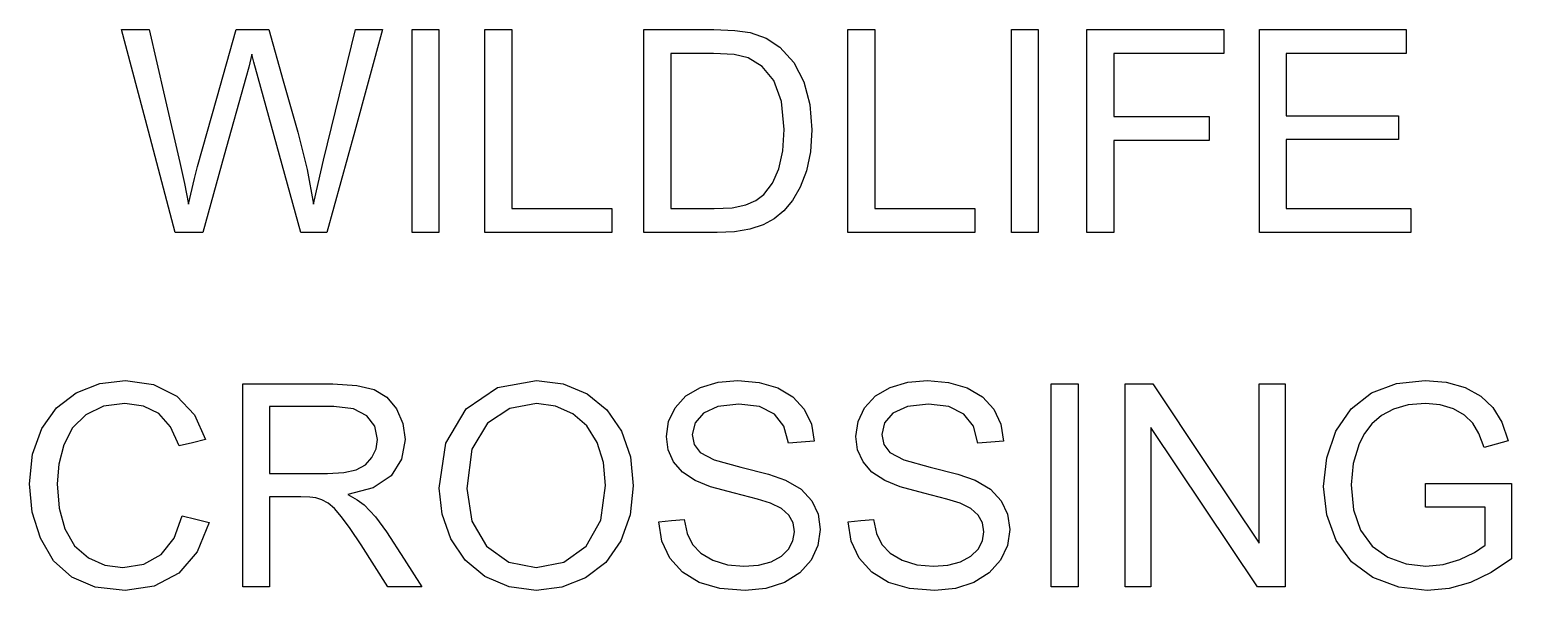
# Model space of a CAD drawing. Extents: x 19 to 187, y 20 to 83.
import ezdxf

# ---------------------------------------------------------------- set-up
doc = ezdxf.new("R2010")
doc.units = 0
doc.layers.add('Layer_1', color=7, linetype='CONTINUOUS')

msp = doc.modelspace()

# ---------------------------------------------------------------- linework, layer by layer
at = {"layer": 'Layer_1', "color": 7}
for points in [[(35.93125, 60.076412), (32.892187, 71.529532), (29.853125, 82.98266), (31.407812, 82.98266), (32.9625, 82.98266), (34.704687, 75.474844), (36.446875, 67.967036), (36.970307, 65.615476), (37.415625, 63.27954), (38.110931, 66.174068), (38.446875, 67.513916), (40.626562, 75.248284), (42.80625, 82.98266), (44.634374, 82.98266), (46.4625, 82.98266), (48.103125, 77.185788), (49.74375, 71.388916), (50.806234, 67.205316), (51.525, 63.27954), (52.028889, 65.611564), (52.665625, 68.263916), (54.4625, 75.623284), (56.259375, 82.98266), (57.782812, 82.98266), (59.30625, 82.98266), (56.165625, 71.529532), (53.025, 60.076412), (51.564062, 60.076412), (50.103125, 60.076412), (47.689062, 68.802972), (45.275, 77.52954), (44.790614, 79.295148), (44.55625, 80.217036), (44.208582, 78.756084), (43.884375, 77.52954), (41.454687, 68.802972), (39.025, 60.076412), (37.478125, 60.076412), (35.93125, 60.076412)], [(62.634375, 60.076412), (62.634375, 71.529532), (62.634375, 82.98266), (64.15, 82.98266), (65.665625, 82.98266), (65.665625, 71.529532), (65.665625, 60.076412), (64.15, 60.076412), (62.634375, 60.076412)], [(70.86875, 60.076412), (70.86875, 71.529532), (70.86875, 82.98266), (72.384374, 82.98266), (73.9, 82.98266), (73.9, 72.8811), (73.9, 62.77954), (79.540624, 62.77954), (85.181248, 62.77954), (85.181248, 61.427972), (85.181248, 60.076412), (78.024999, 60.076412), (70.86875, 60.076412)], [(88.806248, 60.076412), (88.806248, 71.529532), (88.806248, 82.98266), (92.75156, 82.98266), (96.696872, 82.98266), (99.052336, 82.900612), (100.775, 82.65454), (102.599208, 82.017804), (104.134376, 81.013916), (105.718344, 79.269756), (106.845312, 77.099852), (107.519128, 74.5471), (107.743752, 71.65454), (107.591392, 69.193596), (107.134376, 67.02954), (106.439048, 65.18774), (105.571872, 63.693604), (104.573816, 62.513908), (103.485936, 61.615476), (102.235928, 60.94946), (100.75156, 60.467036), (99.030848, 60.174068), (97.071872, 60.076412), (92.939064, 60.076412), (88.806248, 60.076412)], [(111.806248, 60.076412), (111.806248, 71.529532), (111.806248, 82.98266), (113.321872, 82.98266), (114.837496, 82.98266), (114.837496, 72.8811), (114.837496, 62.77954), (120.478128, 62.77954), (126.118752, 62.77954), (126.118752, 61.427972), (126.118752, 60.076412), (118.962496, 60.076412), (111.806248, 60.076412)], [(130.259376, 60.076412), (130.259376, 71.529532), (130.259376, 82.98266), (131.775, 82.98266), (133.290624, 82.98266), (133.290624, 71.529532), (133.290624, 60.076412), (131.775, 60.076412), (130.259376, 60.076412)], [(138.775, 60.076412), (138.775, 71.529532), (138.775, 82.98266), (146.50156, 82.98266), (154.228128, 82.98266), (154.228128, 81.6311), (154.228128, 80.27954), (148.017184, 80.27954), (141.806248, 80.27954), (141.806248, 76.73266), (141.806248, 73.185788), (147.181248, 73.185788), (152.556248, 73.185788), (152.556248, 71.83422), (152.556248, 70.48266), (147.181248, 70.48266), (141.806248, 70.48266), (141.806248, 65.279532), (141.806248, 60.076412), (140.290624, 60.076412), (138.775, 60.076412)], [(158.243752, 60.076412), (158.243752, 71.529532), (158.243752, 82.98266), (166.525, 82.98266), (174.806248, 82.98266), (174.806248, 81.6311), (174.806248, 80.27954), (168.040624, 80.27954), (161.275, 80.27954), (161.275, 76.771724), (161.275, 73.263916), (167.610936, 73.263916), (173.946872, 73.263916), (173.946872, 71.920164), (173.946872, 70.576412), (167.610936, 70.576412), (161.275, 70.576412), (161.275, 66.677972), (161.275, 62.77954), (168.306248, 62.77954), (175.337496, 62.77954), (175.337496, 61.427972), (175.337496, 60.076412), (166.790624, 60.076412), (158.243752, 60.076412)], [(91.837504, 62.77954), (94.282816, 62.77954), (96.728128, 62.77954), (98.7496, 62.885004), (100.282816, 63.201412), (101.441008, 63.70922), (102.337504, 64.388916), (103.296472, 65.65258), (104.017184, 67.287348), (104.468344, 69.301012), (104.618752, 71.701412), (104.323816, 74.87914), (103.439064, 77.224852), (102.132408, 78.836164), (100.571872, 79.810788), (98.982024, 80.162332), (96.65, 80.27954), (94.243752, 80.27954), (91.837504, 80.27954), (91.837504, 71.52954), (91.837504, 62.77954)], [(36.7125, 28.107684), (38.228125, 27.724884), (39.74375, 27.342004), (38.40975, 24.051044), (36.314062, 21.646724), (33.562103, 20.176004), (30.259375, 19.685764), (26.901946, 20.062724), (24.235938, 21.193604), (22.192967, 23.039284), (20.704687, 25.560804), (19.796485, 28.525684), (19.49375, 31.701444), (19.835546, 35.051044), (20.860938, 37.943604), (22.517184, 40.287284), (24.751562, 41.990476), (27.401946, 43.027564), (30.30625, 43.373284), (33.470301, 42.935772), (36.0875, 41.623284), (38.075766, 39.517844), (39.353125, 36.701444), (37.860937, 36.349924), (36.36875, 35.998324), (35.392174, 38.158484), (34.05625, 39.638884), (32.345302, 40.494324), (30.24375, 40.779524), (27.819914, 40.463124), (25.829687, 39.513924), (24.319917, 38.031524), (23.3375, 36.115444), (22.798434, 33.949444), (22.61875, 31.717044), (22.831641, 28.980724), (23.470313, 26.615444), (24.558202, 24.711204), (26.11875, 23.357684), (27.989837, 22.549044), (30.009375, 22.279524), (32.360926, 22.646724), (34.321875, 23.748324), (35.80233, 25.572484), (36.7125, 28.107684)], [(43.540625, 20.076404), (43.540625, 31.529524), (43.540625, 42.98266), (48.61875, 42.98266), (53.696875, 42.98266), (56.392176, 42.828348), (58.353125, 42.365476), (59.786705, 41.511924), (60.9, 40.185764), (61.614828, 38.541204), (61.853125, 36.732644), (61.458578, 34.486564), (60.275, 32.623284), (58.267174, 31.256084), (55.4, 30.498324), (56.458582, 29.924084), (57.228125, 29.357684), (58.521081, 27.986564), (59.74375, 26.310804), (61.735937, 23.193604), (63.728125, 20.076404), (61.821874, 20.076404), (59.915625, 20.076404), (58.4, 22.459204), (56.884375, 24.842004), (55.673426, 26.662324), (54.696875, 27.998324), (53.882412, 28.928004), (53.157813, 29.529524), (52.472257, 29.900644), (51.775, 30.138884), (51.095305, 30.220884), (50.0875, 30.248084), (48.329687, 30.248084), (46.571875, 30.248084), (46.571875, 25.162164), (46.571875, 20.076164), (45.05625, 20.076164), (43.540625, 20.076404)], [(65.696875, 31.232644), (66.462498, 36.316644), (68.759375, 40.162324), (72.267185, 42.582252), (76.665625, 43.388916), (79.681238, 43.009988), (82.384376, 41.873284), (84.628504, 40.058804), (86.267184, 37.646724), (87.269128, 34.754164), (87.603128, 31.498324), (87.251544, 28.197524), (86.196872, 25.263924), (84.49764, 22.847924), (82.212504, 21.099844), (79.532806, 20.039284), (76.65, 19.685764), (73.587493, 20.076404), (70.86875, 21.248324), (68.630466, 23.095924), (67.009375, 25.513924), (66.025002, 28.295204), (65.696875, 31.232644)], [(90.462504, 27.435764), (91.892192, 27.560804), (93.321872, 27.685764), (93.65976, 26.121284), (94.267184, 24.865444), (95.214448, 23.869364), (96.571872, 23.084244), (98.232024, 22.574484), (100.087504, 22.404564), (101.720304, 22.533444), (103.15, 22.920164), (104.308192, 23.531524), (105.12656, 24.334244), (105.61288, 25.273684), (105.775, 26.295124), (105.618736, 27.304964), (105.15, 28.178004), (104.321864, 28.918244), (103.087496, 29.529524), (101.607024, 29.988564), (99.009376, 30.646724), (96.325776, 31.383044), (94.587504, 32.076404), (93.155856, 33.039284), (92.142184, 34.209204), (91.538672, 35.558804), (91.337504, 37.060804), (91.583592, 38.738564), (92.321872, 40.302964), (93.532808, 41.629124), (95.196872, 42.592036), (97.192968, 43.177964), (99.4, 43.373284), (101.796472, 43.168196), (103.892184, 42.552972), (105.61288, 41.539284), (106.884376, 40.138884), (107.689048, 38.439684), (108.009376, 36.529524), (106.556256, 36.420164), (105.103128, 36.310804), (104.58944, 38.217044), (103.517184, 39.592004), (101.843352, 40.424084), (99.525, 40.701444), (97.14804, 40.449444), (95.517184, 39.693604), (94.573824, 38.582244), (94.259376, 37.263924), (94.482032, 36.138884), (95.15, 35.232644), (96.730072, 34.426004), (99.720312, 33.599844), (102.835536, 32.816644), (104.790624, 32.138884), (106.528896, 31.094004), (107.743752, 29.802964), (108.458576, 28.281444), (108.696872, 26.545124), (108.435144, 24.769764), (107.65, 23.099844), (106.374592, 21.662324), (104.642184, 20.584244), (102.558192, 19.910404), (100.228128, 19.685764), (97.370696, 19.912324), (95.017184, 20.592004), (93.142184, 21.726804), (91.720312, 23.318564), (90.8082, 25.258084), (90.462504, 27.435764)], [(111.837496, 27.435764), (113.267184, 27.560804), (114.696872, 27.685764), (115.03476, 26.121284), (115.642184, 24.865444), (116.589448, 23.869364), (117.946872, 23.084244), (119.607024, 22.574484), (121.462496, 22.404564), (123.095304, 22.533444), (124.525, 22.920164), (125.683192, 23.531524), (126.50156, 24.334244), (126.98788, 25.273684), (127.15, 26.295124), (126.993736, 27.304964), (126.525, 28.178004), (125.696864, 28.918244), (124.462496, 29.529524), (122.982024, 29.988564), (120.384376, 30.646724), (117.700776, 31.383044), (115.962496, 32.076404), (114.530856, 33.039284), (113.517184, 34.209204), (112.913672, 35.558804), (112.712496, 37.060804), (112.958592, 38.738564), (113.696872, 40.302964), (114.907808, 41.629124), (116.571872, 42.592036), (118.567968, 43.177964), (120.775, 43.373284), (123.171472, 43.168196), (125.267184, 42.552972), (126.98788, 41.539284), (128.259376, 40.138884), (129.064048, 38.439684), (129.384376, 36.529524), (127.931248, 36.420164), (126.478128, 36.310804), (125.96444, 38.217044), (124.892184, 39.592004), (123.218352, 40.424084), (120.9, 40.701444), (118.52304, 40.449444), (116.892184, 39.693604), (115.948824, 38.582244), (115.634376, 37.263924), (115.857024, 36.138884), (116.525, 35.232644), (118.105072, 34.426004), (121.095312, 33.599844), (124.210536, 32.816644), (126.165624, 32.138884), (127.903896, 31.094004), (129.118752, 29.802964), (129.833576, 28.281444), (130.071872, 26.545124), (129.810144, 24.769764), (129.025, 23.099844), (127.749592, 21.662324), (126.017184, 20.584244), (123.933192, 19.910404), (121.603128, 19.685764), (118.745696, 19.912324), (116.392184, 20.592004), (114.517184, 21.726804), (113.095312, 23.318564), (112.1832, 25.258084), (111.837496, 27.435764)], [(134.759376, 20.076404), (134.759376, 31.529524), (134.759376, 42.98266), (136.275, 42.98266), (137.790624, 42.98266), (137.790624, 31.529524), (137.790624, 20.076404), (136.275, 20.076404), (134.759376, 20.076404)], [(143.087496, 20.076404), (143.087496, 31.529524), (143.087496, 42.98266), (144.642184, 42.98266), (146.196872, 42.98266), (152.212496, 33.990484), (158.228128, 24.998324), (158.228128, 33.990484), (158.228128, 42.98266), (159.681256, 42.98266), (161.134376, 42.98266), (161.134376, 31.529524), (161.134376, 20.076404), (159.579688, 20.076404), (158.025, 20.076404), (152.009376, 29.076404), (145.993752, 38.076404), (145.993752, 29.076404), (145.993752, 20.076404), (144.540624, 20.076404), (143.087496, 20.076404)], [(176.962496, 29.060804), (176.962496, 30.404564), (176.962496, 31.748324), (181.814064, 31.756324), (186.665624, 31.764324), (186.665624, 27.514324), (186.665624, 23.264324), (184.39608, 21.703764), (182.056248, 20.584644), (179.649992, 19.910804), (177.181248, 19.686164), (173.960536, 20.047524), (171.04844, 21.131524), (168.628512, 22.899044), (166.884376, 25.311204), (165.829688, 28.205684), (165.478128, 31.420564), (165.827736, 34.652964), (166.87656, 37.662724), (168.581632, 40.188164), (170.9, 41.967436), (173.724208, 43.022116), (176.946872, 43.373684), (179.312096, 43.1725), (181.439064, 42.569004), (183.230064, 41.606084), (184.587496, 40.326804), (185.591384, 38.670564), (186.321872, 36.576804), (184.95468, 36.201844), (183.587496, 35.826804), (183.00936, 37.389284), (182.306248, 38.576804), (181.376552, 39.477204), (180.118752, 40.178404), (178.618736, 40.629524), (176.962496, 40.779924), (175.024992, 40.621684), (173.368752, 40.147124), (171.999608, 39.414724), (170.92344, 38.483044), (170.097264, 37.400964), (169.478128, 36.217444), (168.821872, 34.002564), (168.603128, 31.608084), (168.8668, 28.795604), (169.657816, 26.483044), (170.95272, 24.686164), (172.728128, 23.420564), (174.80624, 22.670564), (177.009376, 22.420564), (178.95468, 22.610004), (180.853128, 23.178404), (182.501544, 23.961604), (183.696872, 24.795524), (183.696872, 26.928324), (183.696872, 29.061204), (180.32968, 29.061364), (176.962496, 29.060804)], [(46.571875, 32.873284), (49.829687, 32.873284), (53.0875, 32.873284), (54.939052, 32.980724), (56.3375, 33.302964), (57.368738, 33.861604), (58.11875, 34.678004), (58.575768, 35.664324), (58.728125, 36.732644), (58.43319, 38.213124), (57.548438, 39.404564), (56.026942, 40.189684), (53.821875, 40.451444), (50.196875, 40.451444), (46.571875, 40.451444), (46.571875, 36.662404), (46.571875, 32.873284)], [(68.821875, 31.185444), (69.378512, 27.484324), (71.048438, 24.662004), (73.558196, 22.874964), (76.634375, 22.279204), (79.753505, 22.880724), (82.267184, 24.685444), (83.925384, 27.595604), (84.478128, 31.513604), (84.241784, 34.132724), (83.532816, 36.396404), (82.368736, 38.247924), (80.767184, 39.630804), (78.835535, 40.492084), (76.68125, 40.779204), (73.687102, 40.226484), (71.142187, 38.568244), (69.401954, 35.617124), (68.821875, 31.185444)]]:
    msp.add_lwpolyline(points, dxfattribs=at)

doc.saveas('drawing.dxf')
